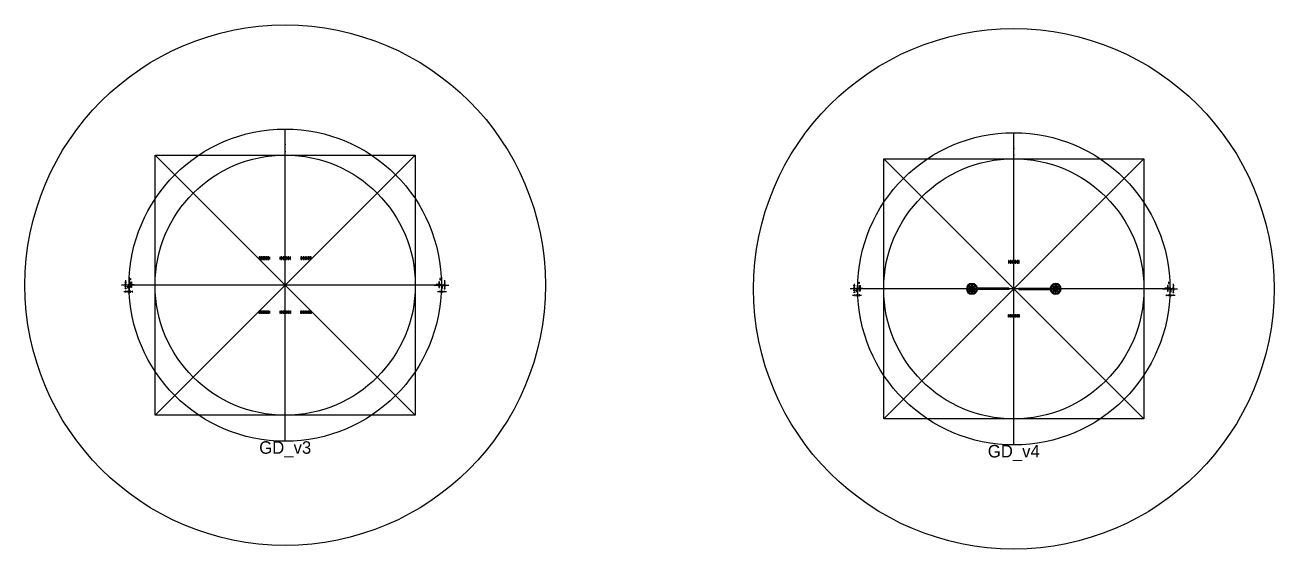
# Model space of a CAD drawing. Header units: millimetres. Extents: x 152971 to 413305, y 107628 to 297981.
# Drawn here: x 152971 to 272967, y 177628 to 227981 of the extents above; entities that cross this region are included whole.
import ezdxf

# ---------------------------------------------------------------- set-up
doc = ezdxf.new("R2010")
doc.units = ezdxf.units.MM
doc.layers.add('CLEAR', color=140, linetype='Continuous')
doc.layers.add('MASK', color=20, linetype='Continuous')
doc.styles.get("Standard").update_dxf_attribs({"font": 'Arial.ttf'})

msp = doc.modelspace()

# ---------------------------------------------------------------- linework, layer by layer
for p, q in [((177971, 187981), (177971, 217981)), ((247967, 187628), (247967, 217628)), ((165471, 215481), (190471, 190481)), ((190471, 215481), (165471, 190481)), ((235467, 215128), (260467, 190128)), ((260467, 215128), (235467, 190128)), ((163686, 202981), (162255, 202981)), ((193301, 202981), (162640, 202981)), ((193301, 202981), (162640, 202981)), ((162971, 203744), (162971, 202219)), ((192255, 202981), (193686, 202981)), ((192971, 203744), (192971, 202219)), ((232967, 203390), (232967, 201865)), ((244313, 202999), (243570, 202257)), ((244312, 202256), (243571, 203000)), ((243942, 202103), (243942, 203153)), ((251620, 202999), (252363, 202257)), ((251621, 202256), (252362, 203000)), ((251992, 202103), (251992, 203153)), ((262967, 203390), (262967, 201865)), ((233682, 202628), (232251, 202628)), ((263297, 202628), (232636, 202628)), ((263297, 202628), (232636, 202628)), ((244467, 202628), (243417, 202628)), ((244063, 202678), (243821, 202678)), ((244062, 202578), (243821, 202578)), ((243892, 202507), (243892, 202749)), ((243942, 202557), (243941, 202557)), ((243942, 202557), (243941, 202557)), ((243942, 202699), (243942, 202698)), ((243942, 202699), (243942, 202699)), ((243992, 202507), (243992, 202748)), ((244012, 202628), (244012, 202628)), ((244012, 202628), (244012, 202628)), ((251467, 202628), (252517, 202628)), ((251871, 202678), (252112, 202678)), ((251871, 202578), (252113, 202578)), ((251921, 202628), (251921, 202628)), ((251921, 202628), (251921, 202628)), ((251942, 202507), (251942, 202748)), ((251991, 202699), (251992, 202698)), ((251991, 202699), (251992, 202699)), ((251992, 202557), (251992, 202557)), ((251992, 202557), (251992, 202557)), ((252042, 202507), (252042, 202749)), ((262251, 202628), (263682, 202628))]:
    msp.add_line(p, q)
for points in [[(165471, 215481), (190471, 215481), (190471, 190481), (165471, 190481)], [(235467, 215128), (260467, 215128), (260467, 190128), (235467, 190128)]]:
    msp.add_lwpolyline(points, close=True)
for centre, radius in [((177971, 202981), 25000), ((247967, 202628), 25000), ((177971, 202981), 15000), ((247967, 202628), 15000), ((177971, 202981), 12500), ((247967, 202628), 12500)]:
    msp.add_circle(centre, radius)
for p in [(177971, 216481), (177971, 216481), (247967, 216128), (247967, 216128), (177971, 215820), (247967, 215466), (192640, 202981), (262636, 202628)]:
    msp.add_point(p)
at = {"layer": 'CLEAR'}
for p, q in [((175471, 205701), (175471, 205461)), ((175496, 205701), (175471, 205701)), ((175471, 205461), (175496, 205461)), ((175496, 205461), (175496, 205701)), ((175546, 205701), (175546, 205461)), ((175571, 205701), (175546, 205701)), ((175546, 205461), (175571, 205461)), ((175571, 205461), (175571, 205701)), ((175621, 205701), (175621, 205461)), ((175646, 205701), (175621, 205701)), ((175621, 205461), (175646, 205461)), ((175646, 205461), (175646, 205701)), ((175696, 205701), (175696, 205461)), ((175721, 205701), (175696, 205701)), ((175696, 205461), (175721, 205461)), ((175721, 205461), (175721, 205701)), ((175771, 205701), (175771, 205461)), ((175796, 205701), (175771, 205701)), ((175771, 205461), (175796, 205461)), ((175796, 205461), (175796, 205701)), ((175846, 205701), (175846, 205461)), ((175871, 205701), (175846, 205701)), ((175846, 205461), (175871, 205461)), ((175871, 205461), (175871, 205701)), ((175921, 205701), (175921, 205461)), ((175946, 205701), (175921, 205701)), ((175921, 205461), (175946, 205461)), ((175946, 205461), (175946, 205701)), ((175996, 205701), (175996, 205461)), ((176021, 205701), (175996, 205701)), ((175996, 205461), (176021, 205461)), ((176021, 205461), (176021, 205701)), ((176071, 205701), (176071, 205461)), ((176096, 205701), (176071, 205701)), ((176071, 205461), (176096, 205461)), ((176096, 205461), (176096, 205701)), ((176146, 205701), (176146, 205461)), ((176171, 205701), (176146, 205701)), ((176146, 205461), (176171, 205461)), ((176171, 205461), (176171, 205701)), ((176221, 205701), (176221, 205461)), ((176246, 205701), (176221, 205701)), ((176221, 205461), (176246, 205461)), ((176246, 205461), (176246, 205701)), ((176296, 205701), (176296, 205461)), ((176321, 205701), (176296, 205701)), ((176296, 205461), (176321, 205461)), ((176321, 205461), (176321, 205701)), ((176371, 205701), (176371, 205461)), ((176396, 205701), (176371, 205701)), ((176371, 205461), (176396, 205461)), ((176396, 205461), (176396, 205701)), ((176446, 205701), (176446, 205461)), ((176471, 205701), (176446, 205701)), ((176446, 205461), (176471, 205461)), ((176471, 205461), (176471, 205701)), ((177471, 205701), (177471, 205461)), ((177496, 205701), (177471, 205701)), ((177471, 205461), (177496, 205461)), ((177496, 205461), (177496, 205701)), ((177546, 205701), (177546, 205461)), ((177571, 205701), (177546, 205701)), ((177546, 205461), (177571, 205461)), ((177571, 205461), (177571, 205701)), ((177621, 205701), (177621, 205461)), ((177646, 205701), (177621, 205701)), ((177621, 205461), (177646, 205461)), ((177646, 205461), (177646, 205701)), ((177696, 205701), (177696, 205461)), ((177721, 205701), (177696, 205701)), ((177696, 205461), (177721, 205461)), ((177721, 205461), (177721, 205701)), ((177771, 205701), (177771, 205461)), ((177796, 205701), (177771, 205701)), ((177771, 205461), (177796, 205461)), ((177796, 205461), (177796, 205701)), ((177846, 205701), (177846, 205461)), ((177871, 205701), (177846, 205701)), ((177846, 205461), (177871, 205461)), ((177871, 205461), (177871, 205701)), ((177921, 205701), (177921, 205461)), ((177946, 205701), (177921, 205701)), ((177921, 205461), (177946, 205461)), ((177946, 205461), (177946, 205701)), ((177996, 205701), (177996, 205461)), ((178021, 205701), (177996, 205701)), ((177996, 205461), (178021, 205461)), ((178021, 205461), (178021, 205701)), ((178071, 205701), (178071, 205461)), ((178096, 205701), (178071, 205701)), ((178071, 205461), (178096, 205461)), ((178096, 205461), (178096, 205701)), ((178146, 205701), (178146, 205461)), ((178171, 205701), (178146, 205701)), ((178146, 205461), (178171, 205461)), ((178171, 205461), (178171, 205701)), ((178221, 205701), (178221, 205461)), ((178246, 205701), (178221, 205701)), ((178221, 205461), (178246, 205461)), ((178246, 205461), (178246, 205701)), ((178296, 205701), (178296, 205461)), ((178321, 205701), (178296, 205701)), ((178296, 205461), (178321, 205461)), ((178321, 205461), (178321, 205701)), ((178371, 205701), (178371, 205461)), ((178396, 205701), (178371, 205701)), ((178371, 205461), (178396, 205461)), ((178396, 205461), (178396, 205701)), ((178446, 205701), (178446, 205461)), ((178471, 205701), (178446, 205701)), ((178446, 205461), (178471, 205461)), ((178471, 205461), (178471, 205701)), ((179471, 205701), (179471, 205461)), ((179496, 205701), (179471, 205701)), ((179471, 205461), (179496, 205461)), ((179496, 205461), (179496, 205701)), ((179546, 205701), (179546, 205461)), ((179571, 205701), (179546, 205701)), ((179546, 205461), (179571, 205461)), ((179571, 205461), (179571, 205701)), ((179621, 205701), (179621, 205461)), ((179646, 205701), (179621, 205701)), ((179621, 205461), (179646, 205461)), ((179646, 205461), (179646, 205701)), ((179696, 205701), (179696, 205461)), ((179721, 205701), (179696, 205701)), ((179696, 205461), (179721, 205461)), ((179721, 205461), (179721, 205701)), ((179771, 205701), (179771, 205461)), ((179796, 205701), (179771, 205701)), ((179771, 205461), (179796, 205461)), ((179796, 205461), (179796, 205701)), ((179846, 205701), (179846, 205461)), ((179871, 205701), (179846, 205701)), ((179846, 205461), (179871, 205461)), ((179871, 205461), (179871, 205701)), ((179921, 205701), (179921, 205461)), ((179946, 205701), (179921, 205701)), ((179921, 205461), (179946, 205461)), ((179946, 205461), (179946, 205701)), ((179996, 205701), (179996, 205461)), ((180021, 205701), (179996, 205701)), ((179996, 205461), (180021, 205461)), ((180021, 205461), (180021, 205701)), ((180071, 205701), (180071, 205461)), ((180096, 205701), (180071, 205701)), ((180071, 205461), (180096, 205461)), ((180096, 205461), (180096, 205701)), ((180146, 205701), (180146, 205461)), ((180171, 205701), (180146, 205701)), ((180146, 205461), (180171, 205461)), ((180171, 205461), (180171, 205701)), ((180221, 205701), (180221, 205461)), ((180246, 205701), (180221, 205701)), ((180221, 205461), (180246, 205461)), ((180246, 205461), (180246, 205701)), ((180296, 205701), (180296, 205461)), ((180321, 205701), (180296, 205701)), ((180296, 205461), (180321, 205461)), ((180321, 205461), (180321, 205701)), ((180371, 205701), (180371, 205461)), ((180396, 205701), (180371, 205701)), ((180371, 205461), (180396, 205461)), ((180396, 205461), (180396, 205701)), ((180446, 205701), (180446, 205461)), ((180471, 205701), (180446, 205701)), ((180446, 205461), (180471, 205461)), ((180471, 205461), (180471, 205701)), ((247467, 205348), (247467, 205108)), ((247492, 205348), (247467, 205348)), ((247492, 205108), (247492, 205348)), ((247542, 205348), (247542, 205108)), ((247567, 205348), (247542, 205348)), ((247567, 205108), (247567, 205348)), ((247617, 205348), (247617, 205108)), ((247642, 205348), (247617, 205348)), ((247642, 205108), (247642, 205348)), ((247692, 205348), (247692, 205108)), ((247717, 205348), (247692, 205348)), ((247717, 205108), (247717, 205348)), ((247767, 205348), (247767, 205108)), ((247792, 205348), (247767, 205348)), ((247792, 205108), (247792, 205348)), ((247842, 205348), (247842, 205108)), ((247867, 205348), (247842, 205348)), ((247867, 205108), (247867, 205348)), ((247917, 205348), (247917, 205108)), ((247942, 205348), (247917, 205348)), ((247942, 205108), (247942, 205348)), ((247992, 205348), (247992, 205108)), ((248017, 205348), (247992, 205348)), ((248017, 205108), (248017, 205348)), ((248067, 205348), (248067, 205108)), ((248092, 205348), (248067, 205348)), ((248092, 205108), (248092, 205348)), ((248142, 205348), (248142, 205108)), ((248167, 205348), (248142, 205348)), ((248167, 205108), (248167, 205348)), ((248217, 205348), (248217, 205108)), ((248242, 205348), (248217, 205348)), ((248242, 205108), (248242, 205348)), ((248292, 205348), (248292, 205108)), ((248317, 205348), (248292, 205348)), ((248317, 205108), (248317, 205348)), ((248367, 205348), (248367, 205108)), ((248392, 205348), (248367, 205348)), ((248392, 205108), (248392, 205348)), ((248442, 205348), (248442, 205108)), ((248467, 205348), (248442, 205348)), ((248467, 205108), (248467, 205348)), ((247467, 205108), (247492, 205108)), ((247542, 205108), (247567, 205108)), ((247617, 205108), (247642, 205108)), ((247692, 205108), (247717, 205108)), ((247767, 205108), (247792, 205108)), ((247842, 205108), (247867, 205108)), ((247917, 205108), (247942, 205108)), ((247992, 205108), (248017, 205108)), ((248067, 205108), (248092, 205108)), ((248142, 205108), (248167, 205108)), ((248217, 205108), (248242, 205108)), ((248292, 205108), (248317, 205108)), ((248367, 205108), (248392, 205108)), ((248442, 205108), (248467, 205108)), ((162593, 203407), (162686, 203407)), ((162593, 203392), (162593, 203407)), ((162686, 203392), (162593, 203392)), ((162593, 203370), (162655, 203370)), ((162593, 203355), (162593, 203370)), ((162655, 203355), (162593, 203355)), ((162593, 203332), (162655, 203332)), ((162593, 203317), (162593, 203332)), ((162655, 203317), (162593, 203317)), ((162593, 203295), (162655, 203295)), ((162593, 203280), (162593, 203295)), ((162655, 203280), (162593, 203280)), ((162593, 203257), (162655, 203257)), ((162593, 203242), (162593, 203257)), ((162655, 203242), (162593, 203242)), ((162593, 203220), (162686, 203220)), ((162593, 203205), (162593, 203220)), ((162686, 203205), (162593, 203205)), ((162593, 203182), (162655, 203182)), ((162593, 203167), (162593, 203182)), ((162655, 203167), (162593, 203167)), ((162593, 203145), (162655, 203145)), ((162593, 203130), (162593, 203145)), ((162655, 203130), (162593, 203130)), ((162593, 203107), (162655, 203107)), ((162593, 203092), (162593, 203107)), ((162655, 203092), (162593, 203092)), ((162593, 203070), (162655, 203070)), ((162593, 203055), (162593, 203070)), ((162655, 203055), (162593, 203055)), ((162593, 203032), (162718, 203032)), ((162593, 203017), (162593, 203032)), ((162718, 203017), (162593, 203017)), ((162593, 202995), (162655, 202995)), ((162593, 202980), (162593, 202995)), ((162655, 202980), (162593, 202980)), ((162593, 202957), (162655, 202957)), ((162593, 202942), (162593, 202957)), ((162655, 202942), (162593, 202942)), ((162593, 202920), (162655, 202920)), ((162593, 202905), (162593, 202920)), ((162655, 202905), (162593, 202905)), ((162593, 202882), (162655, 202882)), ((162593, 202867), (162593, 202882)), ((162655, 202867), (162593, 202867)), ((162593, 202845), (162686, 202845)), ((162593, 202830), (162593, 202845)), ((162686, 202830), (162593, 202830)), ((162593, 202807), (162655, 202807)), ((162593, 202792), (162593, 202807)), ((162655, 203370), (162655, 203355)), ((162655, 203332), (162655, 203317)), ((162655, 203295), (162655, 203280)), ((162655, 203257), (162655, 203242)), ((162655, 203182), (162655, 203167)), ((162655, 203145), (162655, 203130)), ((162655, 203107), (162655, 203092)), ((162655, 203070), (162655, 203055)), ((162655, 202995), (162655, 202980)), ((162655, 202957), (162655, 202942)), ((162655, 202920), (162655, 202905)), ((162655, 202882), (162655, 202867)), ((162655, 202807), (162655, 202792)), ((162686, 203407), (162686, 203392)), ((162686, 203220), (162686, 203205)), ((162686, 202845), (162686, 202830)), ((162718, 203032), (162718, 203017)), ((162847, 202887), (162880, 202887)), ((162847, 202692), (162847, 202887)), ((162880, 202816), (162965, 202901)), ((162880, 202887), (162880, 202816)), ((162899, 203056), (163149, 203056)), ((162899, 202994), (162899, 203056)), ((163149, 202994), (162899, 202994)), ((162899, 202790), (162988, 202878)), ((162965, 202901), (162988, 202878)), ((163086, 203494), (163086, 203619)), ((163086, 203619), (163101, 203619)), ((163101, 203494), (163086, 203494)), ((163101, 203619), (163101, 203494)), ((163149, 203056), (163149, 203306)), ((163149, 203306), (163211, 203306)), ((163149, 202744), (163149, 202994)), ((163211, 203306), (163211, 203056)), ((163211, 203056), (163461, 203056)), ((163461, 202994), (163211, 202994)), ((163211, 202994), (163211, 202744)), ((163461, 203056), (163461, 202994)), ((192730, 203056), (192480, 203056)), ((192480, 203056), (192480, 202994)), ((192480, 202994), (192730, 202994)), ((192793, 203306), (192730, 203306)), ((192730, 203306), (192730, 203056)), ((192730, 202994), (192730, 202744)), ((192793, 203056), (192793, 203306)), ((193043, 203056), (192793, 203056)), ((192793, 202744), (192793, 202994)), ((192793, 202994), (193043, 202994)), ((192840, 203619), (192840, 203494)), ((192855, 203619), (192840, 203619)), ((192840, 203494), (192855, 203494)), ((192855, 203494), (192855, 203619)), ((192977, 202901), (192954, 202878)), ((193042, 202790), (192954, 202878)), ((193062, 202816), (192977, 202901)), ((193043, 202994), (193043, 203056)), ((193094, 202887), (193062, 202887)), ((193062, 202887), (193062, 202816)), ((193094, 202692), (193094, 202887)), ((193349, 203032), (193224, 203032)), ((193224, 203032), (193224, 203017)), ((193224, 203017), (193349, 203017)), ((193349, 203407), (193255, 203407)), ((193255, 203407), (193255, 203392)), ((193255, 203392), (193349, 203392)), ((193349, 203220), (193255, 203220)), ((193255, 203220), (193255, 203205)), ((193255, 203205), (193349, 203205)), ((193349, 202845), (193255, 202845)), ((193255, 202845), (193255, 202830)), ((193255, 202830), (193349, 202830)), ((193349, 203370), (193286, 203370)), ((193286, 203370), (193286, 203355)), ((193286, 203355), (193349, 203355)), ((193349, 203332), (193286, 203332)), ((193286, 203332), (193286, 203317)), ((193286, 203317), (193349, 203317)), ((193349, 203295), (193286, 203295)), ((193286, 203295), (193286, 203280)), ((193286, 203280), (193349, 203280)), ((193349, 203257), (193286, 203257)), ((193286, 203257), (193286, 203242)), ((193286, 203242), (193349, 203242)), ((193349, 203182), (193286, 203182)), ((193286, 203182), (193286, 203167)), ((193286, 203167), (193349, 203167)), ((193349, 203145), (193286, 203145)), ((193286, 203145), (193286, 203130)), ((193286, 203130), (193349, 203130)), ((193349, 203107), (193286, 203107)), ((193286, 203107), (193286, 203092)), ((193286, 203092), (193349, 203092)), ((193349, 203070), (193286, 203070)), ((193286, 203070), (193286, 203055)), ((193286, 203055), (193349, 203055)), ((193349, 202995), (193286, 202995)), ((193286, 202995), (193286, 202980)), ((193286, 202980), (193349, 202980)), ((193349, 202957), (193286, 202957)), ((193286, 202957), (193286, 202942)), ((193286, 202942), (193349, 202942)), ((193349, 202920), (193286, 202920)), ((193286, 202920), (193286, 202905)), ((193286, 202905), (193349, 202905)), ((193349, 202882), (193286, 202882)), ((193286, 202882), (193286, 202867)), ((193286, 202867), (193349, 202867)), ((193349, 202807), (193286, 202807)), ((193286, 202807), (193286, 202792)), ((193349, 203392), (193349, 203407)), ((193349, 203355), (193349, 203370)), ((193349, 203317), (193349, 203332)), ((193349, 203280), (193349, 203295)), ((193349, 203242), (193349, 203257)), ((193349, 203205), (193349, 203220)), ((193349, 203167), (193349, 203182)), ((193349, 203130), (193349, 203145)), ((193349, 203092), (193349, 203107)), ((193349, 203055), (193349, 203070)), ((193349, 203017), (193349, 203032)), ((193349, 202980), (193349, 202995)), ((193349, 202942), (193349, 202957)), ((193349, 202905), (193349, 202920)), ((193349, 202867), (193349, 202882)), ((193349, 202830), (193349, 202845)), ((193349, 202792), (193349, 202807)), ((232589, 203054), (232682, 203054)), ((232589, 203039), (232589, 203054)), ((232682, 203039), (232589, 203039)), ((232589, 203017), (232651, 203017)), ((232589, 203002), (232589, 203017)), ((232651, 203002), (232589, 203002)), ((232589, 202979), (232651, 202979)), ((232589, 202964), (232589, 202979)), ((232651, 202964), (232589, 202964)), ((232589, 202942), (232651, 202942)), ((232589, 202927), (232589, 202942)), ((232651, 202927), (232589, 202927)), ((232589, 202904), (232651, 202904)), ((232589, 202889), (232589, 202904)), ((232651, 202889), (232589, 202889)), ((232589, 202867), (232682, 202867)), ((232589, 202852), (232589, 202867)), ((232682, 202852), (232589, 202852)), ((232589, 202829), (232651, 202829)), ((232589, 202814), (232589, 202829)), ((232651, 202814), (232589, 202814)), ((232651, 203017), (232651, 203002)), ((232651, 202979), (232651, 202964)), ((232651, 202942), (232651, 202927)), ((232651, 202904), (232651, 202889)), ((232651, 202829), (232651, 202814)), ((232682, 203054), (232682, 203039)), ((232682, 202867), (232682, 202852)), ((233082, 203140), (233082, 203265)), ((233082, 203265), (233097, 203265)), ((233097, 203140), (233082, 203140)), ((233097, 203265), (233097, 203140)), ((233145, 202703), (233145, 202953)), ((233145, 202953), (233207, 202953)), ((233207, 202953), (233207, 202703)), ((262789, 202953), (262726, 202953)), ((262726, 202953), (262726, 202703)), ((262789, 202703), (262789, 202953)), ((262836, 203265), (262836, 203140)), ((262851, 203265), (262836, 203265)), ((262836, 203140), (262851, 203140)), ((262851, 203140), (262851, 203265)), ((263345, 203054), (263251, 203054)), ((263251, 203054), (263251, 203039)), ((263251, 203039), (263345, 203039)), ((263345, 202867), (263251, 202867)), ((263251, 202867), (263251, 202852)), ((263251, 202852), (263345, 202852)), ((263345, 203017), (263282, 203017)), ((263282, 203017), (263282, 203002)), ((263282, 203002), (263345, 203002)), ((263345, 202979), (263282, 202979)), ((263282, 202979), (263282, 202964)), ((263282, 202964), (263345, 202964)), ((263345, 202942), (263282, 202942)), ((263282, 202942), (263282, 202927)), ((263282, 202927), (263345, 202927)), ((263345, 202904), (263282, 202904)), ((263282, 202904), (263282, 202889)), ((263282, 202889), (263345, 202889)), ((263345, 202829), (263282, 202829)), ((263282, 202829), (263282, 202814)), ((263282, 202814), (263345, 202814)), ((263345, 203039), (263345, 203054)), ((263345, 203002), (263345, 203017)), ((263345, 202964), (263345, 202979)), ((263345, 202927), (263345, 202942)), ((263345, 202889), (263345, 202904)), ((263345, 202852), (263345, 202867)), ((263345, 202814), (263345, 202829)), ((162524, 202412), (162524, 202319)), ((162539, 202412), (162524, 202412)), ((162524, 202319), (162539, 202319)), ((162539, 202319), (162539, 202412)), ((162561, 202412), (162561, 202350)), ((162576, 202412), (162561, 202412)), ((162561, 202350), (162576, 202350)), ((162576, 202350), (162576, 202412)), ((162655, 202792), (162593, 202792)), ((162593, 202770), (162655, 202770)), ((162593, 202755), (162593, 202770)), ((162655, 202755), (162593, 202755)), ((162593, 202732), (162655, 202732)), ((162593, 202717), (162593, 202732)), ((162655, 202717), (162593, 202717)), ((162593, 202695), (162655, 202695)), ((162593, 202680), (162593, 202695)), ((162655, 202680), (162593, 202680)), ((162593, 202657), (162686, 202657)), ((162593, 202642), (162593, 202657)), ((162686, 202642), (162593, 202642)), ((162599, 202412), (162599, 202350)), ((162614, 202412), (162599, 202412)), ((162599, 202350), (162614, 202350)), ((162614, 202350), (162614, 202412)), ((162636, 202412), (162636, 202350)), ((162651, 202412), (162636, 202412)), ((162636, 202350), (162651, 202350)), ((162651, 202350), (162651, 202412)), ((162655, 202770), (162655, 202755)), ((162655, 202732), (162655, 202717)), ((162655, 202695), (162655, 202680)), ((162674, 202412), (162674, 202350)), ((162689, 202412), (162674, 202412)), ((162674, 202350), (162689, 202350)), ((162686, 202657), (162686, 202642)), ((162689, 202350), (162689, 202412)), ((162711, 202412), (162711, 202319)), ((162726, 202412), (162711, 202412)), ((162711, 202319), (162726, 202319)), ((162726, 202319), (162726, 202412)), ((162749, 202412), (162749, 202350)), ((162764, 202412), (162749, 202412)), ((162749, 202350), (162764, 202350)), ((162764, 202350), (162764, 202412)), ((162786, 202412), (162786, 202350)), ((162801, 202412), (162786, 202412)), ((162786, 202350), (162801, 202350)), ((162801, 202350), (162801, 202412)), ((162824, 202412), (162824, 202350)), ((162839, 202412), (162824, 202412)), ((162824, 202350), (162839, 202350)), ((162839, 202350), (162839, 202412)), ((162880, 202692), (162847, 202692)), ((162861, 202412), (162861, 202350)), ((162876, 202412), (162861, 202412)), ((162861, 202350), (162876, 202350)), ((162876, 202350), (162876, 202412)), ((162880, 202763), (162880, 202692)), ((162880, 202763), (162965, 202678)), ((162899, 202790), (162988, 202701)), ((162899, 202412), (162899, 202287)), ((162914, 202412), (162899, 202412)), ((162899, 202287), (162914, 202287)), ((162914, 202287), (162914, 202412)), ((162936, 202412), (162936, 202350)), ((162951, 202412), (162936, 202412)), ((162936, 202350), (162951, 202350)), ((162951, 202350), (162951, 202412)), ((162965, 202678), (162988, 202701)), ((162974, 202412), (162974, 202350)), ((162989, 202412), (162974, 202412)), ((162974, 202350), (162989, 202350)), ((162989, 202350), (162989, 202412)), ((163011, 202412), (163011, 202350)), ((163026, 202412), (163011, 202412)), ((163011, 202350), (163026, 202350)), ((163026, 202350), (163026, 202412)), ((163049, 202412), (163049, 202350)), ((163064, 202412), (163049, 202412)), ((163049, 202350), (163064, 202350)), ((163064, 202350), (163064, 202412)), ((163086, 202412), (163086, 202319)), ((163101, 202412), (163086, 202412)), ((163086, 202319), (163101, 202319)), ((163101, 202319), (163101, 202412)), ((163124, 202412), (163124, 202350)), ((163139, 202412), (163124, 202412)), ((163124, 202350), (163139, 202350)), ((163139, 202350), (163139, 202412)), ((163211, 202744), (163149, 202744)), ((163161, 202412), (163161, 202350)), ((163176, 202412), (163161, 202412)), ((163161, 202350), (163176, 202350)), ((163176, 202350), (163176, 202412)), ((163199, 202412), (163199, 202350)), ((163214, 202412), (163199, 202412)), ((163199, 202350), (163214, 202350)), ((163214, 202350), (163214, 202412)), ((163236, 202412), (163236, 202350)), ((163251, 202412), (163236, 202412)), ((163236, 202350), (163251, 202350)), ((163251, 202350), (163251, 202412)), ((163274, 202412), (163274, 202319)), ((163289, 202412), (163274, 202412)), ((163274, 202319), (163289, 202319)), ((163289, 202319), (163289, 202412)), ((192653, 202319), (192653, 202412)), ((192653, 202412), (192668, 202412)), ((192668, 202319), (192653, 202319)), ((192668, 202412), (192668, 202319)), ((192690, 202350), (192690, 202412)), ((192690, 202412), (192705, 202412)), ((192705, 202350), (192690, 202350)), ((192705, 202412), (192705, 202350)), ((192728, 202350), (192728, 202412)), ((192728, 202412), (192743, 202412)), ((192743, 202350), (192728, 202350)), ((192730, 202744), (192793, 202744)), ((192743, 202412), (192743, 202350)), ((192765, 202350), (192765, 202412)), ((192765, 202412), (192780, 202412)), ((192780, 202350), (192765, 202350)), ((192780, 202412), (192780, 202350)), ((192803, 202350), (192803, 202412)), ((192803, 202412), (192818, 202412)), ((192818, 202350), (192803, 202350)), ((192818, 202412), (192818, 202350)), ((192840, 202319), (192840, 202412)), ((192840, 202412), (192855, 202412)), ((192855, 202319), (192840, 202319)), ((192855, 202412), (192855, 202319)), ((192878, 202350), (192878, 202412)), ((192878, 202412), (192893, 202412)), ((192893, 202350), (192878, 202350)), ((192893, 202412), (192893, 202350)), ((192915, 202350), (192915, 202412)), ((192915, 202412), (192930, 202412)), ((192930, 202350), (192915, 202350)), ((192930, 202412), (192930, 202350)), ((192953, 202350), (192953, 202412)), ((192953, 202412), (192968, 202412)), ((192968, 202350), (192953, 202350)), ((193042, 202790), (192954, 202701)), ((192977, 202678), (192954, 202701)), ((192968, 202412), (192968, 202350)), ((193062, 202763), (192977, 202678)), ((192990, 202350), (192990, 202412)), ((192990, 202412), (193005, 202412)), ((193005, 202350), (192990, 202350)), ((193005, 202412), (193005, 202350)), ((193028, 202287), (193028, 202412)), ((193028, 202412), (193043, 202412)), ((193043, 202287), (193028, 202287)), ((193043, 202412), (193043, 202287)), ((193062, 202763), (193062, 202692)), ((193062, 202692), (193094, 202692)), ((193065, 202350), (193065, 202412)), ((193065, 202412), (193080, 202412)), ((193080, 202350), (193065, 202350)), ((193080, 202412), (193080, 202350)), ((193103, 202350), (193103, 202412)), ((193103, 202412), (193118, 202412)), ((193118, 202350), (193103, 202350)), ((193118, 202412), (193118, 202350)), ((193140, 202350), (193140, 202412)), ((193140, 202412), (193155, 202412)), ((193155, 202350), (193140, 202350)), ((193155, 202412), (193155, 202350)), ((193178, 202350), (193178, 202412)), ((193178, 202412), (193193, 202412)), ((193193, 202350), (193178, 202350)), ((193193, 202412), (193193, 202350)), ((193215, 202319), (193215, 202412)), ((193215, 202412), (193230, 202412)), ((193230, 202319), (193215, 202319)), ((193230, 202412), (193230, 202319)), ((193253, 202350), (193253, 202412)), ((193253, 202412), (193268, 202412)), ((193268, 202350), (193253, 202350)), ((193349, 202657), (193255, 202657)), ((193255, 202657), (193255, 202642)), ((193255, 202642), (193349, 202642)), ((193268, 202412), (193268, 202350)), ((193286, 202792), (193349, 202792)), ((193349, 202770), (193286, 202770)), ((193286, 202770), (193286, 202755)), ((193286, 202755), (193349, 202755)), ((193349, 202732), (193286, 202732)), ((193286, 202732), (193286, 202717)), ((193286, 202717), (193349, 202717)), ((193349, 202695), (193286, 202695)), ((193286, 202695), (193286, 202680)), ((193286, 202680), (193349, 202680)), ((193290, 202350), (193290, 202412)), ((193290, 202412), (193305, 202412)), ((193305, 202350), (193290, 202350)), ((193305, 202412), (193305, 202350)), ((193328, 202350), (193328, 202412)), ((193328, 202412), (193343, 202412)), ((193343, 202350), (193328, 202350)), ((193343, 202412), (193343, 202350)), ((193349, 202755), (193349, 202770)), ((193349, 202717), (193349, 202732)), ((193349, 202680), (193349, 202695)), ((193349, 202642), (193349, 202657)), ((193365, 202350), (193365, 202412)), ((193365, 202412), (193380, 202412)), ((193380, 202350), (193365, 202350)), ((193380, 202412), (193380, 202350)), ((193403, 202319), (193403, 202412)), ((193403, 202412), (193418, 202412)), ((193418, 202319), (193403, 202319)), ((193418, 202412), (193418, 202319)), ((232520, 202059), (232520, 201965)), ((232535, 202059), (232520, 202059)), ((232520, 201965), (232535, 201965)), ((232535, 201965), (232535, 202059)), ((232557, 202059), (232557, 201997)), ((232572, 202059), (232557, 202059)), ((232557, 201997), (232572, 201997)), ((232572, 201997), (232572, 202059)), ((232589, 202792), (232651, 202792)), ((232589, 202777), (232589, 202792)), ((232651, 202777), (232589, 202777)), ((232589, 202754), (232651, 202754)), ((232589, 202739), (232589, 202754)), ((232651, 202739), (232589, 202739)), ((232589, 202717), (232651, 202717)), ((232589, 202702), (232589, 202717)), ((232651, 202702), (232589, 202702)), ((232589, 202679), (232714, 202679)), ((232589, 202664), (232589, 202679)), ((232714, 202664), (232589, 202664)), ((232589, 202642), (232651, 202642)), ((232589, 202627), (232589, 202642)), ((232651, 202627), (232589, 202627)), ((232589, 202604), (232651, 202604)), ((232589, 202589), (232589, 202604)), ((232651, 202589), (232589, 202589)), ((232589, 202567), (232651, 202567)), ((232589, 202552), (232589, 202567)), ((232651, 202552), (232589, 202552)), ((232589, 202529), (232651, 202529)), ((232589, 202514), (232589, 202529)), ((232651, 202514), (232589, 202514)), ((232589, 202492), (232682, 202492)), ((232589, 202477), (232589, 202492)), ((232682, 202477), (232589, 202477)), ((232589, 202454), (232651, 202454)), ((232589, 202439), (232589, 202454)), ((232651, 202439), (232589, 202439)), ((232589, 202417), (232651, 202417)), ((232589, 202402), (232589, 202417)), ((232651, 202402), (232589, 202402)), ((232589, 202379), (232651, 202379)), ((232589, 202364), (232589, 202379)), ((232651, 202364), (232589, 202364)), ((232589, 202342), (232651, 202342)), ((232589, 202327), (232589, 202342)), ((232651, 202327), (232589, 202327)), ((232589, 202304), (232682, 202304)), ((232589, 202289), (232589, 202304)), ((232682, 202289), (232589, 202289)), ((232595, 202059), (232595, 201997)), ((232610, 202059), (232595, 202059)), ((232595, 201997), (232610, 201997)), ((232610, 201997), (232610, 202059)), ((232632, 202059), (232632, 201997)), ((232647, 202059), (232632, 202059)), ((232632, 201997), (232647, 201997)), ((232647, 201997), (232647, 202059)), ((232651, 202792), (232651, 202777)), ((232651, 202754), (232651, 202739)), ((232651, 202717), (232651, 202702)), ((232651, 202642), (232651, 202627)), ((232651, 202604), (232651, 202589)), ((232651, 202567), (232651, 202552)), ((232651, 202529), (232651, 202514)), ((232651, 202454), (232651, 202439)), ((232651, 202417), (232651, 202402)), ((232651, 202379), (232651, 202364)), ((232651, 202342), (232651, 202327)), ((232670, 202059), (232670, 201997)), ((232685, 202059), (232670, 202059)), ((232670, 201997), (232685, 201997)), ((232682, 202492), (232682, 202477)), ((232682, 202304), (232682, 202289)), ((232685, 201997), (232685, 202059)), ((232707, 202059), (232707, 201965)), ((232722, 202059), (232707, 202059)), ((232707, 201965), (232722, 201965)), ((232714, 202679), (232714, 202664)), ((232722, 201965), (232722, 202059)), ((232745, 202059), (232745, 201997)), ((232760, 202059), (232745, 202059)), ((232745, 201997), (232760, 201997)), ((232760, 201997), (232760, 202059)), ((232782, 202059), (232782, 201997)), ((232797, 202059), (232782, 202059)), ((232782, 201997), (232797, 201997)), ((232797, 201997), (232797, 202059)), ((232820, 202059), (232820, 201997)), ((232835, 202059), (232820, 202059)), ((232820, 201997), (232835, 201997)), ((232835, 201997), (232835, 202059)), ((232843, 202534), (232876, 202534)), ((232843, 202339), (232843, 202534)), ((232876, 202339), (232843, 202339)), ((232857, 202059), (232857, 201997)), ((232872, 202059), (232857, 202059)), ((232857, 201997), (232872, 201997)), ((232872, 201997), (232872, 202059)), ((232876, 202463), (232961, 202548)), ((232876, 202534), (232876, 202463)), ((232876, 202410), (232876, 202339)), ((232876, 202410), (232961, 202325)), ((232895, 202703), (233145, 202703)), ((232895, 202640), (232895, 202703)), ((233145, 202640), (232895, 202640)), ((232895, 202436), (232984, 202525)), ((232895, 202436), (232984, 202348)), ((232895, 202059), (232895, 201934)), ((232910, 202059), (232895, 202059)), ((232895, 201934), (232910, 201934)), ((232910, 201934), (232910, 202059)), ((232932, 202059), (232932, 201997)), ((232947, 202059), (232932, 202059)), ((232932, 201997), (232947, 201997)), ((232947, 201997), (232947, 202059)), ((232961, 202548), (232984, 202525)), ((232961, 202325), (232984, 202348)), ((232970, 202059), (232970, 201997)), ((232985, 202059), (232970, 202059)), ((232970, 201997), (232985, 201997)), ((232985, 201997), (232985, 202059)), ((233007, 202059), (233007, 201997)), ((233022, 202059), (233007, 202059)), ((233007, 201997), (233022, 201997)), ((233022, 201997), (233022, 202059)), ((233045, 202059), (233045, 201997)), ((233060, 202059), (233045, 202059)), ((233045, 201997), (233060, 201997)), ((233060, 201997), (233060, 202059)), ((233082, 202059), (233082, 201965)), ((233097, 202059), (233082, 202059)), ((233082, 201965), (233097, 201965)), ((233097, 201965), (233097, 202059)), ((233120, 202059), (233120, 201997)), ((233135, 202059), (233120, 202059)), ((233120, 201997), (233135, 201997)), ((233135, 201997), (233135, 202059)), ((233145, 202390), (233145, 202640)), ((233207, 202390), (233145, 202390)), ((233157, 202059), (233157, 201997)), ((233172, 202059), (233157, 202059)), ((233157, 201997), (233172, 201997)), ((233172, 201997), (233172, 202059)), ((233195, 202059), (233195, 201997)), ((233210, 202059), (233195, 202059)), ((233195, 201997), (233210, 201997)), ((233207, 202703), (233457, 202703)), ((233457, 202640), (233207, 202640)), ((233207, 202640), (233207, 202390)), ((233210, 201997), (233210, 202059)), ((233232, 202059), (233232, 201997)), ((233247, 202059), (233232, 202059)), ((233232, 201997), (233247, 201997)), ((233247, 201997), (233247, 202059)), ((233270, 202059), (233270, 201965)), ((233285, 202059), (233270, 202059)), ((233270, 201965), (233285, 201965)), ((233285, 201965), (233285, 202059)), ((233457, 202703), (233457, 202640)), ((247487, 202678), (244464, 202678)), ((247487, 202578), (244464, 202578)), ((247487, 202678), (247487, 202578)), ((248447, 202678), (251469, 202678)), ((248447, 202678), (248447, 202578)), ((248447, 202578), (251469, 202578)), ((262726, 202703), (262476, 202703)), ((262476, 202703), (262476, 202640)), ((262476, 202640), (262726, 202640)), ((262649, 201965), (262649, 202059)), ((262649, 202059), (262664, 202059)), ((262664, 201965), (262649, 201965)), ((262664, 202059), (262664, 201965)), ((262686, 201997), (262686, 202059)), ((262686, 202059), (262701, 202059)), ((262701, 201997), (262686, 201997)), ((262701, 202059), (262701, 201997)), ((262724, 201997), (262724, 202059)), ((262724, 202059), (262739, 202059)), ((262739, 201997), (262724, 201997)), ((262726, 202640), (262726, 202390)), ((262726, 202390), (262789, 202390)), ((262739, 202059), (262739, 201997)), ((262761, 201997), (262761, 202059)), ((262761, 202059), (262776, 202059)), ((262776, 201997), (262761, 201997)), ((262776, 202059), (262776, 201997)), ((263039, 202703), (262789, 202703)), ((262789, 202390), (262789, 202640)), ((262789, 202640), (263039, 202640)), ((262799, 201997), (262799, 202059)), ((262799, 202059), (262814, 202059)), ((262814, 201997), (262799, 201997)), ((262814, 202059), (262814, 201997)), ((262836, 201965), (262836, 202059)), ((262836, 202059), (262851, 202059)), ((262851, 201965), (262836, 201965)), ((262851, 202059), (262851, 201965)), ((262874, 201997), (262874, 202059)), ((262874, 202059), (262889, 202059)), ((262889, 201997), (262874, 201997)), ((262889, 202059), (262889, 201997)), ((262911, 201997), (262911, 202059)), ((262911, 202059), (262926, 202059)), ((262926, 201997), (262911, 201997)), ((262926, 202059), (262926, 201997)), ((262949, 201997), (262949, 202059)), ((262949, 202059), (262964, 202059)), ((262964, 201997), (262949, 201997)), ((262973, 202548), (262950, 202525)), ((263038, 202436), (262950, 202525)), ((263038, 202436), (262950, 202348)), ((262973, 202325), (262950, 202348)), ((262964, 202059), (262964, 201997)), ((263057, 202463), (262973, 202548)), ((263057, 202410), (262973, 202325)), ((262986, 201997), (262986, 202059)), ((262986, 202059), (263001, 202059)), ((263001, 201997), (262986, 201997)), ((263001, 202059), (263001, 201997)), ((263024, 201934), (263024, 202059)), ((263024, 202059), (263039, 202059)), ((263039, 201934), (263024, 201934)), ((263039, 202640), (263039, 202703)), ((263039, 202059), (263039, 201934)), ((263090, 202534), (263057, 202534)), ((263057, 202534), (263057, 202463)), ((263057, 202410), (263057, 202339)), ((263057, 202339), (263090, 202339)), ((263061, 201997), (263061, 202059)), ((263061, 202059), (263076, 202059)), ((263076, 201997), (263061, 201997)), ((263076, 202059), (263076, 201997)), ((263090, 202339), (263090, 202534)), ((263099, 201997), (263099, 202059)), ((263099, 202059), (263114, 202059)), ((263114, 201997), (263099, 201997)), ((263114, 202059), (263114, 201997)), ((263136, 201997), (263136, 202059)), ((263136, 202059), (263151, 202059)), ((263151, 201997), (263136, 201997)), ((263151, 202059), (263151, 201997)), ((263174, 201997), (263174, 202059)), ((263174, 202059), (263189, 202059)), ((263189, 201997), (263174, 201997)), ((263189, 202059), (263189, 201997)), ((263211, 201965), (263211, 202059)), ((263211, 202059), (263226, 202059)), ((263226, 201965), (263211, 201965)), ((263345, 202679), (263220, 202679)), ((263220, 202679), (263220, 202664)), ((263220, 202664), (263345, 202664)), ((263226, 202059), (263226, 201965)), ((263249, 201997), (263249, 202059)), ((263249, 202059), (263264, 202059)), ((263264, 201997), (263249, 201997)), ((263345, 202492), (263251, 202492)), ((263251, 202492), (263251, 202477)), ((263251, 202477), (263345, 202477)), ((263345, 202304), (263251, 202304)), ((263251, 202304), (263251, 202289)), ((263251, 202289), (263345, 202289)), ((263264, 202059), (263264, 201997)), ((263345, 202792), (263282, 202792)), ((263282, 202792), (263282, 202777)), ((263282, 202777), (263345, 202777)), ((263345, 202754), (263282, 202754)), ((263282, 202754), (263282, 202739)), ((263282, 202739), (263345, 202739)), ((263345, 202717), (263282, 202717)), ((263282, 202717), (263282, 202702)), ((263282, 202702), (263345, 202702)), ((263345, 202642), (263282, 202642)), ((263282, 202642), (263282, 202627)), ((263282, 202627), (263345, 202627)), ((263345, 202604), (263282, 202604)), ((263282, 202604), (263282, 202589)), ((263282, 202589), (263345, 202589)), ((263345, 202567), (263282, 202567)), ((263282, 202567), (263282, 202552)), ((263282, 202552), (263345, 202552)), ((263345, 202529), (263282, 202529)), ((263282, 202529), (263282, 202514)), ((263282, 202514), (263345, 202514)), ((263345, 202454), (263282, 202454)), ((263282, 202454), (263282, 202439)), ((263282, 202439), (263345, 202439)), ((263345, 202417), (263282, 202417)), ((263282, 202417), (263282, 202402)), ((263282, 202402), (263345, 202402)), ((263345, 202379), (263282, 202379)), ((263282, 202379), (263282, 202364)), ((263282, 202364), (263345, 202364)), ((263345, 202342), (263282, 202342)), ((263282, 202342), (263282, 202327)), ((263282, 202327), (263345, 202327)), ((263286, 201997), (263286, 202059)), ((263286, 202059), (263301, 202059)), ((263301, 201997), (263286, 201997)), ((263301, 202059), (263301, 201997)), ((263324, 201997), (263324, 202059)), ((263324, 202059), (263339, 202059)), ((263339, 201997), (263324, 201997)), ((263339, 202059), (263339, 201997)), ((263345, 202777), (263345, 202792)), ((263345, 202739), (263345, 202754)), ((263345, 202702), (263345, 202717)), ((263345, 202664), (263345, 202679)), ((263345, 202627), (263345, 202642)), ((263345, 202589), (263345, 202604)), ((263345, 202552), (263345, 202567)), ((263345, 202514), (263345, 202529)), ((263345, 202477), (263345, 202492)), ((263345, 202439), (263345, 202454)), ((263345, 202402), (263345, 202417)), ((263345, 202364), (263345, 202379)), ((263345, 202327), (263345, 202342)), ((263345, 202289), (263345, 202304)), ((263361, 201997), (263361, 202059)), ((263361, 202059), (263376, 202059)), ((263376, 201997), (263361, 201997)), ((263376, 202059), (263376, 201997)), ((263399, 201965), (263399, 202059)), ((263399, 202059), (263414, 202059)), ((263414, 201965), (263399, 201965)), ((263414, 202059), (263414, 201965)), ((175471, 200261), (175471, 200501)), ((175471, 200501), (175496, 200501)), ((175496, 200501), (175496, 200261)), ((175546, 200261), (175546, 200501)), ((175546, 200501), (175571, 200501)), ((175571, 200501), (175571, 200261)), ((175621, 200261), (175621, 200501)), ((175621, 200501), (175646, 200501)), ((175646, 200501), (175646, 200261)), ((175696, 200261), (175696, 200501)), ((175696, 200501), (175721, 200501)), ((175721, 200501), (175721, 200261)), ((175771, 200261), (175771, 200501)), ((175771, 200501), (175796, 200501)), ((175796, 200501), (175796, 200261)), ((175846, 200261), (175846, 200501)), ((175846, 200501), (175871, 200501)), ((175871, 200501), (175871, 200261)), ((175921, 200261), (175921, 200501)), ((175921, 200501), (175946, 200501)), ((175946, 200501), (175946, 200261)), ((175996, 200261), (175996, 200501)), ((175996, 200501), (176021, 200501)), ((176021, 200501), (176021, 200261)), ((176071, 200261), (176071, 200501)), ((176071, 200501), (176096, 200501)), ((176096, 200501), (176096, 200261)), ((176146, 200261), (176146, 200501)), ((176146, 200501), (176171, 200501)), ((176171, 200501), (176171, 200261)), ((176221, 200261), (176221, 200501)), ((176221, 200501), (176246, 200501)), ((176246, 200501), (176246, 200261)), ((176296, 200261), (176296, 200501)), ((176296, 200501), (176321, 200501)), ((176321, 200501), (176321, 200261)), ((176371, 200261), (176371, 200501)), ((176371, 200501), (176396, 200501)), ((176396, 200501), (176396, 200261)), ((176446, 200261), (176446, 200501)), ((176446, 200501), (176471, 200501)), ((176471, 200501), (176471, 200261)), ((177471, 200261), (177471, 200501)), ((177471, 200501), (177496, 200501)), ((177496, 200501), (177496, 200261)), ((177546, 200261), (177546, 200501)), ((177546, 200501), (177571, 200501)), ((177571, 200501), (177571, 200261)), ((177621, 200261), (177621, 200501)), ((177621, 200501), (177646, 200501)), ((177646, 200501), (177646, 200261)), ((177696, 200261), (177696, 200501)), ((177696, 200501), (177721, 200501)), ((177721, 200501), (177721, 200261)), ((177771, 200261), (177771, 200501)), ((177771, 200501), (177796, 200501)), ((177796, 200501), (177796, 200261)), ((177846, 200261), (177846, 200501)), ((177846, 200501), (177871, 200501)), ((177871, 200501), (177871, 200261)), ((177921, 200261), (177921, 200501)), ((177921, 200501), (177946, 200501)), ((177946, 200501), (177946, 200261)), ((177996, 200261), (177996, 200501)), ((177996, 200501), (178021, 200501)), ((178021, 200501), (178021, 200261)), ((178071, 200261), (178071, 200501)), ((178071, 200501), (178096, 200501)), ((178096, 200501), (178096, 200261)), ((178146, 200261), (178146, 200501)), ((178146, 200501), (178171, 200501)), ((178171, 200501), (178171, 200261)), ((178221, 200261), (178221, 200501)), ((178221, 200501), (178246, 200501)), ((178246, 200501), (178246, 200261)), ((178296, 200261), (178296, 200501)), ((178296, 200501), (178321, 200501)), ((178321, 200501), (178321, 200261)), ((178371, 200261), (178371, 200501)), ((178371, 200501), (178396, 200501)), ((178396, 200501), (178396, 200261)), ((178446, 200261), (178446, 200501)), ((178446, 200501), (178471, 200501)), ((178471, 200501), (178471, 200261)), ((179471, 200261), (179471, 200501)), ((179471, 200501), (179496, 200501)), ((179496, 200501), (179496, 200261)), ((179546, 200261), (179546, 200501)), ((179546, 200501), (179571, 200501)), ((179571, 200501), (179571, 200261)), ((179621, 200261), (179621, 200501)), ((179621, 200501), (179646, 200501)), ((179646, 200501), (179646, 200261)), ((179696, 200261), (179696, 200501)), ((179696, 200501), (179721, 200501)), ((179721, 200501), (179721, 200261)), ((179771, 200261), (179771, 200501)), ((179771, 200501), (179796, 200501)), ((179796, 200501), (179796, 200261)), ((179846, 200261), (179846, 200501)), ((179846, 200501), (179871, 200501)), ((179871, 200501), (179871, 200261)), ((179921, 200261), (179921, 200501)), ((179921, 200501), (179946, 200501)), ((179946, 200501), (179946, 200261)), ((179996, 200261), (179996, 200501)), ((179996, 200501), (180021, 200501)), ((180021, 200501), (180021, 200261)), ((180071, 200261), (180071, 200501)), ((180071, 200501), (180096, 200501)), ((180096, 200501), (180096, 200261)), ((180146, 200261), (180146, 200501)), ((180146, 200501), (180171, 200501)), ((180171, 200501), (180171, 200261)), ((180221, 200261), (180221, 200501)), ((180221, 200501), (180246, 200501)), ((180246, 200501), (180246, 200261)), ((180296, 200261), (180296, 200501)), ((180296, 200501), (180321, 200501)), ((180321, 200501), (180321, 200261)), ((180371, 200261), (180371, 200501)), ((180371, 200501), (180396, 200501)), ((180396, 200501), (180396, 200261)), ((180446, 200261), (180446, 200501)), ((180446, 200501), (180471, 200501)), ((180471, 200501), (180471, 200261)), ((175496, 200261), (175471, 200261)), ((175571, 200261), (175546, 200261)), ((175646, 200261), (175621, 200261)), ((175721, 200261), (175696, 200261)), ((175796, 200261), (175771, 200261)), ((175871, 200261), (175846, 200261)), ((175946, 200261), (175921, 200261)), ((176021, 200261), (175996, 200261)), ((176096, 200261), (176071, 200261)), ((176171, 200261), (176146, 200261)), ((176246, 200261), (176221, 200261)), ((176321, 200261), (176296, 200261)), ((176396, 200261), (176371, 200261)), ((176471, 200261), (176446, 200261)), ((177496, 200261), (177471, 200261)), ((177571, 200261), (177546, 200261)), ((177646, 200261), (177621, 200261)), ((177721, 200261), (177696, 200261)), ((177796, 200261), (177771, 200261)), ((177871, 200261), (177846, 200261)), ((177946, 200261), (177921, 200261)), ((178021, 200261), (177996, 200261)), ((178096, 200261), (178071, 200261)), ((178171, 200261), (178146, 200261)), ((178246, 200261), (178221, 200261)), ((178321, 200261), (178296, 200261)), ((178396, 200261), (178371, 200261)), ((178471, 200261), (178446, 200261)), ((179496, 200261), (179471, 200261)), ((179571, 200261), (179546, 200261)), ((179646, 200261), (179621, 200261)), ((179721, 200261), (179696, 200261)), ((179796, 200261), (179771, 200261)), ((179871, 200261), (179846, 200261)), ((179946, 200261), (179921, 200261)), ((180021, 200261), (179996, 200261)), ((180096, 200261), (180071, 200261)), ((180171, 200261), (180146, 200261)), ((180246, 200261), (180221, 200261)), ((180321, 200261), (180296, 200261)), ((180396, 200261), (180371, 200261)), ((180471, 200261), (180446, 200261)), ((247467, 199908), (247467, 200148)), ((247467, 200148), (247492, 200148)), ((247492, 199908), (247467, 199908)), ((247492, 200148), (247492, 199908)), ((247542, 199908), (247542, 200148)), ((247542, 200148), (247567, 200148)), ((247567, 199908), (247542, 199908)), ((247567, 200148), (247567, 199908)), ((247617, 199908), (247617, 200148)), ((247617, 200148), (247642, 200148)), ((247642, 199908), (247617, 199908)), ((247642, 200148), (247642, 199908)), ((247692, 199908), (247692, 200148)), ((247692, 200148), (247717, 200148)), ((247717, 199908), (247692, 199908)), ((247717, 200148), (247717, 199908)), ((247767, 199908), (247767, 200148)), ((247767, 200148), (247792, 200148)), ((247792, 199908), (247767, 199908)), ((247792, 200148), (247792, 199908)), ((247842, 199908), (247842, 200148)), ((247842, 200148), (247867, 200148)), ((247867, 199908), (247842, 199908)), ((247867, 200148), (247867, 199908)), ((247917, 199908), (247917, 200148)), ((247917, 200148), (247942, 200148)), ((247942, 199908), (247917, 199908)), ((247942, 200148), (247942, 199908)), ((247992, 199908), (247992, 200148)), ((247992, 200148), (248017, 200148)), ((248017, 199908), (247992, 199908)), ((248017, 200148), (248017, 199908)), ((248067, 199908), (248067, 200148)), ((248067, 200148), (248092, 200148)), ((248092, 199908), (248067, 199908)), ((248092, 200148), (248092, 199908)), ((248142, 199908), (248142, 200148)), ((248142, 200148), (248167, 200148)), ((248167, 199908), (248142, 199908)), ((248167, 200148), (248167, 199908)), ((248217, 199908), (248217, 200148)), ((248217, 200148), (248242, 200148)), ((248242, 199908), (248217, 199908)), ((248242, 200148), (248242, 199908)), ((248292, 199908), (248292, 200148)), ((248292, 200148), (248317, 200148)), ((248317, 199908), (248292, 199908)), ((248317, 200148), (248317, 199908)), ((248367, 199908), (248367, 200148)), ((248367, 200148), (248392, 200148)), ((248392, 199908), (248367, 199908)), ((248392, 200148), (248392, 199908)), ((248442, 199908), (248442, 200148)), ((248442, 200148), (248467, 200148)), ((248467, 199908), (248442, 199908)), ((248467, 200148), (248467, 199908))]:
    msp.add_line(p, q, dxfattribs=at)
for centre, start, end in [((243942, 202628), 5.46502, 354.53498), ((251992, 202628), 185.46502, 174.53498)]:
    msp.add_arc(centre, 525, start, end, dxfattribs=at)
at = {"layer": 'MASK'}
for points in [[(243598, 202902, 0.1408949), (243505, 202678), (243821, 202678)], [(243669, 202972, -0.1395432), (243892, 203064), (243892, 202749)], [(243992, 202748), (243992, 203064, -0.140481), (244215, 202971)], [(244063, 202678), (244378, 202678, 0.1399569), (244286, 202901)], [(251871, 202678), (251555, 202678, -0.1399569), (251647, 202901)], [(251942, 202748), (251942, 203064, 0.140481), (251718, 202971)], [(252264, 202972, 0.1395432), (252042, 203064), (252042, 202749)], [(252335, 202902, -0.1408949), (252428, 202678), (252112, 202678)], [(243597, 202355, -0.1399569), (243505, 202578), (243821, 202578)], [(243892, 202507), (243668, 202284, 0.140481), (243892, 202191)], [(243992, 202507), (243992, 202191, 0.1395432), (244214, 202283)], [(244062, 202578), (244378, 202578, -0.1408949), (244285, 202354)], [(251871, 202578), (251555, 202578, 0.1408949), (251648, 202354)], [(251942, 202507), (251942, 202191, -0.1395432), (251719, 202283)], [(252042, 202507), (252265, 202284, -0.140481), (252042, 202191)], [(252336, 202355, 0.1399569), (252428, 202578), (252113, 202578)]]:
    msp.add_lwpolyline(points, format="xyb", close=True, dxfattribs=at)

# ---------------------------------------------------------------- texts
at = {"layer": 'CLEAR', "char_height": 1000, "attachment_point": 2}
for s, insert in [('{\\fCentury Gothic|b0|i0|c0|p34;\\H1.2x;GD_v3}', (177971, 187981)), ('{\\fCentury Gothic|b0|i0|c0|p34;\\H1.2x;GD_v4}', (247967, 187628))]:
    msp.add_mtext_dynamic_manual_height_columns(s, width=21022.3, gutter_width=12.5, heights=[11716], dxfattribs=dict(at, insert=insert))

doc.saveas('drawing.dxf')
